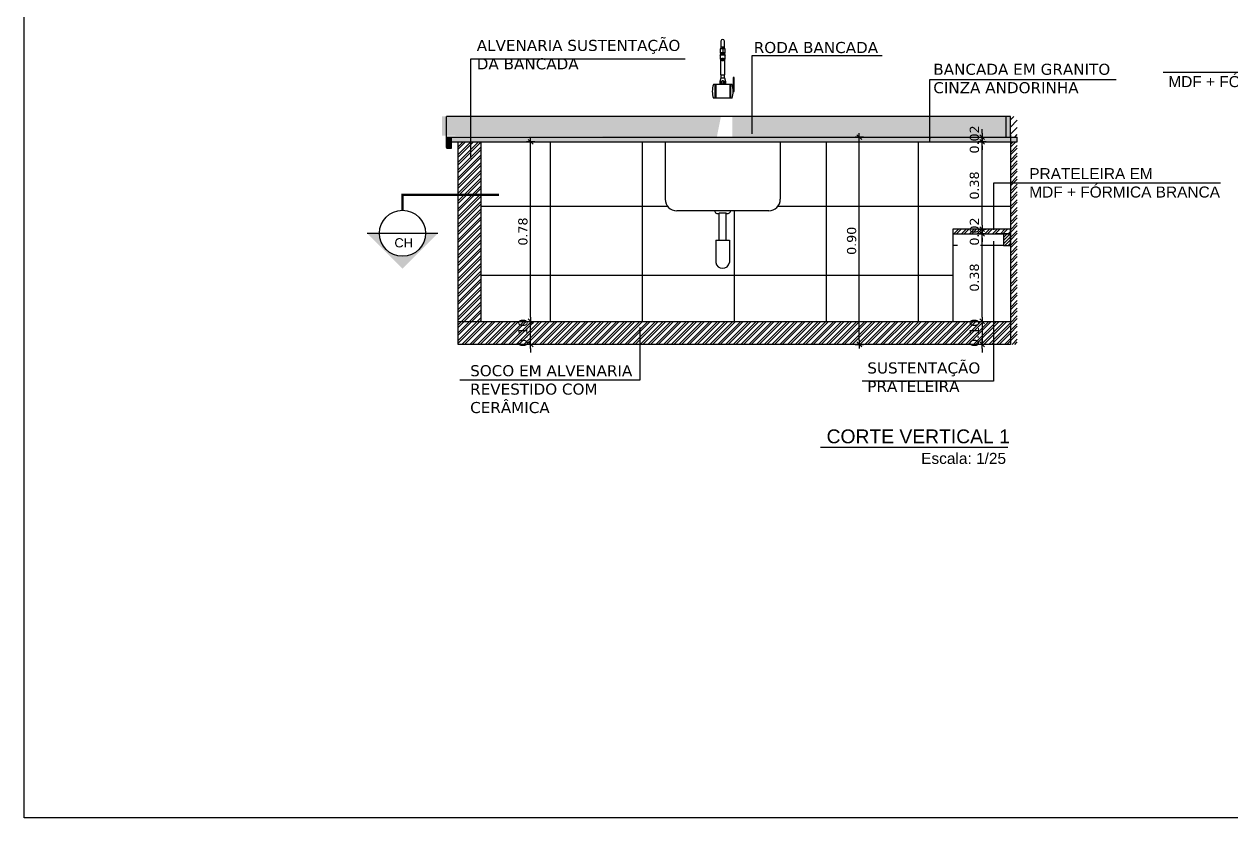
# Model space of a CAD drawing. Extents: x -36 to 357, y 137 to 237.
# Drawn here: x 5.25 to 10.5, y 143.8 to 147.25 of the extents above; entities that cross this region are included whole.
import ezdxf

# ---------------------------------------------------------------- set-up
doc = ezdxf.new("R2010")
doc.units = 0
doc.header["$LTSCALE"] = 0.01
doc.linetypes.add('DASHDOT', pattern=[25.4, 12.7, -6.35, 0, -6.35])
doc.linetypes.add('TRAÇO-2PTOS_P', pattern=[0.625, 0.25, -0.125, 0, -0.125, 0, -0.125])
doc.layers.get('0').update_dxf_attribs({"linetype": 'CONTINUOUS'})
doc.layers.get('DEFPOINTS').update_dxf_attribs({"linetype": 'CONTINUOUS'})
for name, color, linetype in [('01', 1, 'CONTINUOUS'), ('A-AREAS', 2, 'CONTINUOUS'), ('A-SOLEIRA', 1, 'CONTINUOUS'), ('ARQ-CTA-1_025', 1, 'CONTINUOUS'), ('ARQ-HTC', 9, 'CONTINUOUS'), ('ARQ-SMB-1_025', 1, 'CONTINUOUS'), ('ARQ-TXT-1_025', 2, 'CONTINUOUS'), ('ARQ_CORTE1', 3, 'CONTINUOUS')]:
    doc.layers.add(name, color=color, linetype=linetype)
doc.styles.add('ESC-50-A20', font='arial.ttf', dxfattribs={"height": 0.1})
doc.styles.add('FNDE Texto Cota 0025', font='verdana.ttf', dxfattribs={"height": 0.04})
doc.dimstyles.new('FNDE 1-0025', dxfattribs={"dimscale": 5, "dimtxt": 0.04, "dimasz": 0.0035, "dimexe": 0.15, "dimexo": 0.15, "dimgap": 0.0025, "dimtad": 1, "dimzin": 1, "dimdsep": 46, "dimtxsty": 'FNDE Texto Cota 0025', "dimblk": 'tic', "dimcen": 0.015, "dimdle": 0.15, "dimse1": 1, "dimse2": 1, "dimclrd": 251, "dimclre": 251, "dimclrt": 256, "dimaunit": 1, "dimadec": 3, "dimazin": 0, "dimtfac": 1, "dimtix": 1, "dimtmove": 2, "dimatfit": 3, "dimfxl": 0.15, "dimtvp": 1, "dimtolj": 1, "dimtzin": 0, "dimarcsym": 0})
pattern_1 = [(45, (13.391373, -22.821792), (-0.0168379802, 0.0168379802), []), (45, (13.402598, -22.821792), (-0.0168379802, 0.0168379802), [])]

# ---------------------------------------------------------------- blocks, each defined once
blk = doc.blocks.new('tic')
at = {"color": 251}
for p, q in [((-1, 0), (1, 0)), ((0, -1), (0, 1))]:
    blk.add_line(p, q, dxfattribs=at)
blk.add_line((-0.6, -0.6), (0.6, 0.6))
blk = doc.blocks.new('*D21')
at = {"layer": 'ARQ-CTA-1_025', "color": 251, "lineweight": -2}
blk.add_line((9.4156, 145.9723), (9.4156, 146.3175), dxfattribs=at)
at = {"layer": 'DEFPOINTS', "color": 0}
for p in [(9.4156, 146.335), (9.5383, 146.335), (9.5383, 145.9548)]:
    blk.add_point(p, dxfattribs=at)
at = {"layer": 'ARQ-CTA-1_025', "color": 251, "lineweight": -2, "xscale": 0.0175, "yscale": 0.0175, "zscale": 0.0175}
for p, rotation in [((9.4156, 146.335), 90), ((9.4156, 145.9548), 270)]:
    blk.add_blockref('tic', p, dxfattribs=dict(at, rotation=rotation))
at = {"layer": 'ARQ-CTA-1_025', "insert": (9.3821, 146.1449), "char_height": 0.04, "attachment_point": 5, "rotation": 90, "style": 'FNDE Texto Cota 0025'}
blk.add_mtext('\\A1;0.38', dxfattribs=at)
blk = doc.blocks.new('*D22')
at = {"layer": 'ARQ-CTA-1_025', "color": 251, "lineweight": -2}
for p, q in [((9.4156, 146.3725), (9.4156, 146.39)), ((9.4156, 146.335), (9.4156, 146.355)), ((9.4156, 146.3175), (9.4156, 146.3))]:
    blk.add_line(p, q, dxfattribs=at)
at = {"layer": 'DEFPOINTS', "color": 0}
for p in [(9.4156, 146.355), (9.5383, 146.355), (9.5383, 146.335)]:
    blk.add_point(p, dxfattribs=at)
at = {"layer": 'ARQ-CTA-1_025', "color": 251, "lineweight": -2, "xscale": 0.0175, "yscale": 0.0175, "zscale": 0.0175}
for p, rotation in [((9.4156, 146.355), 270), ((9.4156, 146.335), 90)]:
    blk.add_blockref('tic', p, dxfattribs=dict(at, rotation=rotation))
at = {"layer": 'ARQ-CTA-1_025', "insert": (9.3822, 146.345), "char_height": 0.04, "attachment_point": 5, "rotation": 90, "style": 'FNDE Texto Cota 0025'}
blk.add_mtext('\\A1;0.02', dxfattribs=at)
blk = doc.blocks.new('*D23')
at = {"layer": 'ARQ-CTA-1_025', "color": 251, "lineweight": -2}
blk.add_line((9.4156, 146.3725), (9.4156, 146.7177), dxfattribs=at)
at = {"layer": 'DEFPOINTS', "color": 0}
for p in [(9.4156, 146.7352), (9.5383, 146.7352), (9.5383, 146.355)]:
    blk.add_point(p, dxfattribs=at)
at = {"layer": 'ARQ-CTA-1_025', "color": 251, "lineweight": -2, "xscale": 0.0175, "yscale": 0.0175, "zscale": 0.0175}
for p, rotation in [((9.4156, 146.7352), 90), ((9.4156, 146.355), 270)]:
    blk.add_blockref('tic', p, dxfattribs=dict(at, rotation=rotation))
at = {"layer": 'ARQ-CTA-1_025', "insert": (9.3821, 146.5451), "char_height": 0.04, "attachment_point": 5, "rotation": 90, "style": 'FNDE Texto Cota 0025'}
blk.add_mtext('\\A1;0.38', dxfattribs=at)
blk = doc.blocks.new('*D24')
at = {"layer": 'ARQ-CTA-1_025', "color": 251, "lineweight": -2}
for p, q in [((9.4156, 145.9723), (9.4156, 145.9898)), ((9.4156, 145.9548), (9.4156, 145.8548)), ((9.4156, 145.8373), (9.4156, 145.8198))]:
    blk.add_line(p, q, dxfattribs=at)
at = {"layer": 'DEFPOINTS', "color": 0}
for p in [(9.5383, 145.9548), (9.4156, 145.8548), (9.5383, 145.8548)]:
    blk.add_point(p, dxfattribs=at)
at = {"layer": 'ARQ-CTA-1_025', "color": 251, "lineweight": -2, "xscale": 0.0175, "yscale": 0.0175, "zscale": 0.0175}
for p, rotation in [((9.4156, 145.9548), 270), ((9.4156, 145.8548), 90)]:
    blk.add_blockref('tic', p, dxfattribs=dict(at, rotation=rotation))
at = {"layer": 'ARQ-CTA-1_025', "insert": (9.3822, 145.9048), "char_height": 0.04, "attachment_point": 5, "rotation": 90, "style": 'FNDE Texto Cota 0025'}
blk.add_mtext('\\A1;0.10', dxfattribs=at)
blk = doc.blocks.new('*D25')
at = {"layer": 'ARQ-CTA-1_025', "color": 251, "lineweight": -2}
blk.add_line((8.8818, 145.8723), (8.8818, 146.7373), dxfattribs=at)
at = {"layer": 'DEFPOINTS', "color": 0}
for p in [(8.8818, 146.7548), (9.0049, 146.7548), (9.0046, 145.8548)]:
    blk.add_point(p, dxfattribs=at)
at = {"layer": 'ARQ-CTA-1_025', "color": 251, "lineweight": -2, "xscale": 0.0175, "yscale": 0.0175, "zscale": 0.0175}
for p, rotation in [((8.8818, 146.7548), 90), ((8.8818, 145.8548), 270)]:
    blk.add_blockref('tic', p, dxfattribs=dict(at, rotation=rotation))
at = {"layer": 'ARQ-CTA-1_025', "insert": (8.8485, 146.3048), "char_height": 0.04, "attachment_point": 5, "rotation": 90, "style": 'FNDE Texto Cota 0025'}
blk.add_mtext('\\A1;0.90', dxfattribs=at)
blk = doc.blocks.new('*D26')
at = {"layer": 'ARQ-CTA-1_025', "color": 251, "lineweight": -2}
for p, q in [((9.4156, 146.7727), (9.4156, 146.7902)), ((9.4156, 146.7352), (9.4156, 146.7552)), ((9.4156, 146.7177), (9.4156, 146.7002))]:
    blk.add_line(p, q, dxfattribs=at)
at = {"layer": 'DEFPOINTS', "color": 0}
for p in [(9.4156, 146.7552), (9.5183, 146.7552), (9.5185, 146.7352)]:
    blk.add_point(p, dxfattribs=at)
at = {"layer": 'ARQ-CTA-1_025', "color": 251, "lineweight": -2, "xscale": 0.0175, "yscale": 0.0175, "zscale": 0.0175}
for p, rotation in [((9.4156, 146.7552), 270), ((9.4156, 146.7352), 90)]:
    blk.add_blockref('tic', p, dxfattribs=dict(at, rotation=rotation))
at = {"layer": 'ARQ-CTA-1_025', "insert": (9.3822, 146.7452), "char_height": 0.04, "attachment_point": 5, "rotation": 90, "style": 'FNDE Texto Cota 0025'}
blk.add_mtext('\\A1;0.02', dxfattribs=at)
blk = doc.blocks.new('FNDE-Ind Corte-1_025')
blk.add_hatch(color=251).paths.add_polyline_path([(242.4601, -6.2526), (242.5139, -6.2526, -1), (242.7139, -6.2526), (242.7678, -6.2526), (242.6139, -6.0987)])
at = {"color": 251, "linetype": 'Continuous'}
blk.add_line((242.7678, -6.2526), (242.4601, -6.2526), dxfattribs=at)
blk.add_circle((242.6139, -6.2526), 0.1, dxfattribs=at)
blk = doc.blocks.new('*D130')
at = {"layer": 'ARQ-CTA-1_025', "color": 251, "lineweight": -2}
for p, q in [((7.4535, 145.9723), (7.4535, 145.9898)), ((7.4535, 145.8548), (7.4535, 145.9548)), ((7.4535, 145.8373), (7.4535, 145.8198))]:
    blk.add_line(p, q, dxfattribs=at)
at = {"layer": 'DEFPOINTS', "color": 0}
for p in [(7.3747, 145.9548), (7.4535, 145.9548), (7.3747, 145.8548)]:
    blk.add_point(p, dxfattribs=at)
at = {"layer": 'ARQ-CTA-1_025', "color": 251, "lineweight": -2, "xscale": 0.0175, "yscale": 0.0175, "zscale": 0.0175}
for p, rotation in [((7.4535, 145.9548), 270), ((7.4535, 145.8548), 90)]:
    blk.add_blockref('tic', p, dxfattribs=dict(at, rotation=rotation))
at = {"layer": 'ARQ-CTA-1_025', "insert": (7.4202, 145.9048), "char_height": 0.04, "attachment_point": 5, "rotation": 90, "style": 'FNDE Texto Cota 0025'}
blk.add_mtext('\\A1;0.10', dxfattribs=at)
blk = doc.blocks.new('*D131')
at = {"layer": 'ARQ-CTA-1_025', "color": 251, "lineweight": -2}
blk.add_line((7.4535, 145.9723), (7.4535, 146.7177), dxfattribs=at)
at = {"layer": 'DEFPOINTS', "color": 0}
for p in [(7.4535, 146.7352), (7.4535, 146.7352), (7.3747, 145.9548)]:
    blk.add_point(p, dxfattribs=at)
at = {"layer": 'ARQ-CTA-1_025', "color": 251, "lineweight": -2, "xscale": 0.0175, "yscale": 0.0175, "zscale": 0.0175}
for p, rotation in [((7.4535, 146.7352), 90), ((7.4535, 145.9548), 270)]:
    blk.add_blockref('tic', p, dxfattribs=dict(at, rotation=rotation))
at = {"layer": 'ARQ-CTA-1_025', "insert": (7.4201, 146.345), "char_height": 0.04, "attachment_point": 5, "rotation": 90, "style": 'FNDE Texto Cota 0025'}
blk.add_mtext('\\A1;0.78', dxfattribs=at)

msp = doc.modelspace()

# ---------------------------------------------------------------- hatches: boundary and pattern name
at = {"ltscale": 10}
h = msp.add_hatch(dxfattribs=at)
h.set_pattern_fill('AR-SAND', color=252, scale=0.025, style=0)
h.set_pattern_definition([(37.5, (-4527.09201, 180.486577), (-0.00157483395, 0.04817059423), [0, -0.038, 0, -0.0425, 0, -0.040625]), (7.5, (-4527.09201, 180.48658), (0.0442444176, 0.0705536516), [0, -0.0205, 0, -0.03425, 0, -0.013125]), (327.5, (-4527.12276, 180.486577), (0.07785354654, 0.00014147634), [0, -0.0125, 0, -0.045, 0, -0.05875]), (317.5, (-4527.12276, 180.48658), (0.0751531651, 0.0219418891), [0, -0.00625, 0, -0.0295, 0, -0.03375])])
h.paths.add_polyline_path([(8.9585, 146.7552), (9.5183, 146.7552), (9.5183, 146.7452), (8.9585, 146.7452)])
at = {"layer": '01'}
h = msp.add_hatch(dxfattribs=at)
h.set_pattern_fill('ANSI31', color=253, scale=0.007)
h.set_pattern_definition([(45, (13.391373, -23.820698), (-0.0157154482, 0.0157154482), [])])
h.paths.add_polyline_path([(9.5683, 146.8452), (9.5383, 146.8452), (9.5383, 146.7552), (9.5683, 146.7552)])
h = msp.add_hatch(dxfattribs=at)
h.set_pattern_fill('ANSI32', color=251, scale=0.0025)
h.set_pattern_definition(pattern_1)
h.paths.add_polyline_path([(9.5383, 145.9548), (7.1383, 145.9548), (7.1383, 145.8548), (9.5383, 145.8548)])
h.paths.add_polyline_path([(7.2383, 146.7352), (7.1383, 146.7352), (7.1383, 145.9548), (7.2383, 145.9548)])
h = msp.add_hatch(dxfattribs=at)
h.set_pattern_fill('ANSI32', color=251, scale=0.0025)
h.set_pattern_definition(pattern_1)
h.paths.add_polyline_path([(9.5683, 146.7352), (9.5383, 146.7352), (9.5383, 145.8548), (9.5683, 145.8548)])
h = msp.add_hatch(dxfattribs=at)
h.set_pattern_fill('ANSI32', color=251, scale=0.0025)
h.set_pattern_definition([(45, (16.91783, -29.675057), (-0.0168379802, 0.0168379802), []), (45, (16.929056, -29.675057), (-0.0168379802, 0.0168379802), [])])
h.paths.add_polyline_path([(9.5383, 146.355), (9.2883, 146.355), (9.2883, 146.335), (9.5383, 146.335)])
h.paths.add_polyline_path([(9.4242, 146.3172), (9.4242, 146.3721), (9.3373, 146.3721), (9.3373, 146.3172)], flags=9)
h = msp.add_hatch(dxfattribs=at)
h.set_pattern_fill('ANSI31', color=251, scale=0.003)
h.set_pattern_definition([(45, (38.836498, 1.353803), (-0.0067351921, 0.0067351921), [])])
h.paths.add_polyline_path([(9.5083, 146.335), (9.5383, 146.335), (9.5383, 146.285), (9.5083, 146.285)])
at = {"layer": 'A-AREAS'}
h = msp.add_hatch(dxfattribs=at)
h.set_pattern_fill('AR-SAND', color=252, scale=0.001)
h.set_pattern_definition([(37.5, (13.391373, -23.156794), (-0.001600031, 0.048941324), [0, -0.038608, 0, -0.04318, 0, -0.041275]), (7.5, (13.39137, -23.156794), (0.044952328, 0.07168251), [0, -0.020828, 0, -0.034798, 0, -0.013335]), (327.5, (13.36013, -23.156794), (0.079099237, 0.000143718), [0, -0.0127, 0, -0.04572, 0, -0.05969]), (317.5, (13.36013, -23.156794), (0.076355645, 0.022292932), [0, -0.00635, 0, -0.029972, 0, -0.03429])])
h.paths.add_polyline_path([(9.5183, 146.8452), (8.3298, 146.8452), (8.3298, 146.7552), (9.5183, 146.7552)])
h.paths.add_polyline_path([(8.2805, 146.8452), (7.0683, 146.8452), (7.0683, 146.7612), (8.2628, 146.7558)])
at = {"layer": 'ARQ-HTC'}
for points in [[(9.5183, 146.8402, -0.414214), (9.5233, 146.8452), (9.5383, 146.8452), (9.5383, 146.7552), (9.5183, 146.7552)], [(7.0883, 146.7502, -0.414214), (7.0933, 146.7552), (7.1033, 146.7552), (7.1083, 146.7552), (7.1083, 146.7052), (7.0933, 146.7052, -0.414214), (7.0883, 146.7102)]]:
    msp.add_hatch(color=256, dxfattribs=at).paths.add_polyline_path(points)
h = msp.add_hatch(color=256, dxfattribs=at)
h.paths.add_polyline_path([(9.5383, 146.7552), (7.0883, 146.7552), (7.0883, 146.7352), (9.5383, 146.7352)])
h.paths.add_polyline_path([(9.5683, 146.7552), (9.5383, 146.7552), (9.5383, 146.7352), (9.5683, 146.7352)])

# ---------------------------------------------------------------- linework, layer by layer
at = {"color": 1}
for p, q in [((8.3287, 146.9842), (8.248, 146.9842)), ((8.254, 146.9842), (8.2541, 146.9242)), ((8.258, 146.9842), (8.2581, 146.9242)), ((8.3187, 146.9842), (8.3186, 146.9242)), ((8.3227, 146.9842), (8.3226, 146.9242)), ((8.3286, 146.9242), (8.2481, 146.9242)), ((8.0383, 146.7356), (8.0383, 146.4852)), ((8.5383, 146.7356), (8.5383, 146.4852)), ((8.4883, 146.4352), (8.0883, 146.4352)), ((8.2526, 146.4352), (8.2526, 146.4352)), ((8.2726, 146.3069), (8.2726, 146.4252)), ((8.3026, 146.4252), (8.2726, 146.4252)), ((8.3026, 146.3069), (8.3026, 146.4252)), ((9.2883, 146.335), (9.2883, 145.9548)), ((8.2576, 146.3069), (8.2576, 146.2102)), ((8.2576, 146.3069), (8.3176, 146.3069)), ((8.3176, 146.3069), (8.3176, 146.2102))]:
    msp.add_line(p, q, dxfattribs=at)
msp.add_lwpolyline([(5.2524, 153.781), (13.6504, 153.781), (13.6504, 143.7971), (5.2524, 143.7971)], close=True)
msp.add_lwpolyline([(8.3336, 146.9543), (8.3386, 146.9543), (8.3386, 147.0143), (8.3336, 147.0143)], close=True, dxfattribs=at)
for centre, radius, start, end in [((8.3355, 146.9543), 0.0925, 161.144, 198.9933), ((8.2411, 146.9543), 0.0925, 341.0067, 18.856), ((8.0883, 146.4852), 0.05, 180, 270), ((8.4883, 146.4852), 0.05, 270, 0), ((8.2661, 146.4371), 0.0136, 188.131, 298.7389), ((8.3092, 146.4371), 0.0136, 241.2611, 351.869), ((8.2876, 146.2157), 0.0305, 190.3889, 349.6111)]:
    msp.add_arc(centre, radius, start, end, dxfattribs=at)
at = {"layer": '01', "ltscale": 10}
for p, q in [((8.2803, 147.1722), (8.2803, 147.1475)), ((8.296, 147.1475), (8.296, 147.1722)), ((8.2776, 147.1387), (8.2776, 147.1215)), ((8.2776, 147.1122), (8.2776, 147.0954)), ((8.2789, 147.1133), (8.2782, 147.1126)), ((8.2782, 147.1126), (8.2782, 147.1124)), ((8.284, 147.1174), (8.2789, 147.1136)), ((8.2789, 147.1135), (8.2789, 147.1133)), ((8.2803, 147.1475), (8.2803, 147.1405)), ((8.2803, 147.1201), (8.2803, 147.1146)), ((8.284, 147.1187), (8.284, 147.1174)), ((8.2881, 147.1396), (8.2881, 147.1224)), ((8.2881, 147.1214), (8.2881, 147.1224)), ((8.2881, 147.119), (8.2881, 147.1211)), ((8.2881, 147.1143), (8.2881, 147.1178)), ((8.2881, 147.1143), (8.2881, 147.114)), ((8.2881, 147.1134), (8.2881, 147.114)), ((8.2881, 147.1134), (8.2881, 147.1131)), ((8.2973, 147.1136), (8.2922, 147.1174)), ((8.2923, 147.1174), (8.2923, 147.1187)), ((8.296, 147.1405), (8.296, 147.1475)), ((8.296, 147.1146), (8.296, 147.1201)), ((8.2974, 147.1133), (8.2974, 147.1135)), ((8.298, 147.1126), (8.2974, 147.1133)), ((8.2981, 147.1124), (8.2981, 147.1126)), ((8.2986, 147.1215), (8.2986, 147.1387)), ((8.2986, 147.0954), (8.2986, 147.1122)), ((8.2803, 147.0941), (8.2803, 147.094)), ((8.2803, 147.0259), (8.2803, 147.094)), ((8.2881, 147.0954), (8.2881, 147.0963)), ((8.296, 147.094), (8.296, 147.0941)), ((8.296, 147.094), (8.296, 147.0259)), ((8.2796, 147.012), (8.2753, 146.9972)), ((8.2753, 146.9972), (8.2753, 146.9855)), ((8.2761, 146.9987), (8.2761, 146.9855)), ((8.2967, 147.012), (8.2796, 147.012)), ((8.2799, 146.9986), (8.2799, 146.9855)), ((8.2803, 147.0259), (8.296, 147.0259)), ((8.2803, 147.0259), (8.2803, 147.012)), ((8.2846, 146.9984), (8.2846, 146.9855)), ((8.2921, 146.9981), (8.2921, 146.9855)), ((8.296, 147.012), (8.296, 147.0259)), ((8.3012, 146.9963), (8.2967, 147.012)), ((8.2968, 146.998), (8.2968, 146.9855)), ((8.3005, 146.9855), (8.3005, 146.9978)), ((8.3012, 146.9963), (8.3012, 146.9963)), ((8.3012, 146.9855), (8.3012, 146.9963)), ((8.2761, 146.9855), (8.2753, 146.9855)), ((8.2799, 146.9855), (8.2761, 146.9855)), ((8.2772, 146.9855), (8.2772, 146.9846)), ((8.2993, 146.9846), (8.2772, 146.9846)), ((8.2779, 146.9846), (8.278, 146.9842)), ((8.2987, 146.9842), (8.278, 146.9842)), ((8.2846, 146.9855), (8.2799, 146.9855)), ((8.2921, 146.9855), (8.2846, 146.9855)), ((8.2968, 146.9855), (8.2921, 146.9855)), ((8.3005, 146.9855), (8.2968, 146.9855)), ((8.2987, 146.9842), (8.2986, 146.9846)), ((8.2993, 146.9846), (8.2993, 146.9855)), ((8.3012, 146.9855), (8.3005, 146.9855)), ((7.0883, 146.7102), (7.0883, 146.8452)), ((9.5233, 146.8452), (7.0883, 146.8452))]:
    msp.add_line(p, q, dxfattribs=at)
at = {"layer": '01', "color": 253}
for p, q in [((7.5383, 146.7352), (7.5383, 145.9548)), ((7.9383, 146.7352), (7.9383, 145.9548)), ((8.7383, 146.7352), (8.7383, 145.9548)), ((9.1383, 146.7352), (9.1383, 145.9548)), ((7.2383, 146.4548), (8.0486, 146.4548)), ((8.3383, 146.4352), (8.3383, 145.9548)), ((8.5281, 146.4548), (9.5383, 146.4548)), ((7.2383, 146.1548), (9.2883, 146.1548))]:
    msp.add_line(p, q, dxfattribs=at)
at = {"layer": '01', "linetype": 'TRAÇO-2PTOS_P', "ltscale": 10}
for p in [(9.2883, 146.335), (9.5083, 146.285)]:
    msp.add_line(p, (9.2883, 146.285), dxfattribs=at)
at = {"layer": '01', "ltscale": 10}
for points in [[(8.2881, 147.1396, 0), (8.2863, 147.1396, 0), (8.2845, 147.1396, 0), (8.2829, 147.1395, 0), (8.2814, 147.1394, 0), (8.2801, 147.1393, 0), (8.279, 147.1392, 0), (8.2783, 147.139, 0), (8.2778, 147.1389, 0), (8.2776, 147.1387, 0)], [(8.2776, 147.1215, 0), (8.2777, 147.1215, 0), (8.2778, 147.1216, 0), (8.278, 147.1217, 0), (8.2782, 147.1218, 0), (8.2785, 147.1218, 0), (8.2789, 147.1219, 0), (8.2793, 147.1219, 0), (8.2797, 147.122, 0), (8.2802, 147.1221, 0), (8.2807, 147.1221, 0), (8.2813, 147.1221, 0), (8.2818, 147.1222, 0), (8.2824, 147.1222, 0), (8.283, 147.1222, 0), (8.2835, 147.1223, 0), (8.2841, 147.1223, 0), (8.2846, 147.1223, 0), (8.2852, 147.1223, 0), (8.2858, 147.1223, 0), (8.2864, 147.1224, 0), (8.287, 147.1224, 0), (8.2876, 147.1224, 0), (8.2881, 147.1224, 0)], [(8.2776, 147.1215, 0), (8.2776, 147.1213, 0), (8.2777, 147.1212, 0), (8.2777, 147.1211, 0), (8.2778, 147.121, 0), (8.2778, 147.1209, 0), (8.2779, 147.1208, 0), (8.2781, 147.1206, 0), (8.2783, 147.1205, 0), (8.2784, 147.1204, 0), (8.2786, 147.1204, 0), (8.2788, 147.1203, 0), (8.2791, 147.1203, 0), (8.2794, 147.1202, 0), (8.2799, 147.1201, 0), (8.2803, 147.1201, 0), (8.2808, 147.12, 0), (8.2813, 147.12, 0), (8.2813, 147.12, 0)], [(8.2776, 147.1122, 0), (8.2778, 147.1123, 0), (8.2783, 147.1125, 0), (8.279, 147.1126, 0), (8.2801, 147.1127, 0), (8.2814, 147.1128, 0), (8.2829, 147.1129, 0), (8.2845, 147.113, 0), (8.2863, 147.113, 0), (8.2881, 147.1131, 0)], [(8.2881, 147.1134, 0), (8.2864, 147.1134, 0), (8.2847, 147.1134, 0), (8.2832, 147.1133, 0), (8.2817, 147.1132, 0), (8.2805, 147.1131, 0), (8.2795, 147.113, 0), (8.2788, 147.1129, 0), (8.2783, 147.1127, 0), (8.2782, 147.1126, 0)], [(8.2782, 147.1126, 0), (8.2782, 147.1126, 0)], [(8.2881, 147.1214, 0), (8.2876, 147.1214, 0), (8.2871, 147.1214, 0), (8.2866, 147.1214, 0), (8.286, 147.1214, 0), (8.2854, 147.1214, 0), (8.2849, 147.1213, 0), (8.2844, 147.1213, 0), (8.2839, 147.1213, 0), (8.2834, 147.1213, 0), (8.2829, 147.1212, 0), (8.2824, 147.1212, 0), (8.2819, 147.1212, 0), (8.2814, 147.1211, 0), (8.2809, 147.1211, 0), (8.2805, 147.1211, 0), (8.28, 147.121, 0), (8.2797, 147.1209, 0), (8.2793, 147.1209, 0), (8.2791, 147.1208, 0), (8.2788, 147.1208, 0), (8.2787, 147.1207, 0), (8.2786, 147.1206, 0), (8.2785, 147.1206, 0), (8.2786, 147.1205, 0), (8.2787, 147.1204, 0), (8.2788, 147.1204, 0), (8.2791, 147.1203, 0), (8.2793, 147.1202, 0), (8.2797, 147.1202, 0), (8.28, 147.1201, 0), (8.2805, 147.1201, 0), (8.2809, 147.12, 0), (8.2814, 147.12, 0), (8.2819, 147.1199, 0), (8.2824, 147.1199, 0), (8.2826, 147.1199, 0)], [(8.2881, 147.1143, 0), (8.2865, 147.1143, 0), (8.285, 147.1143, 0), (8.2835, 147.1142, 0), (8.2822, 147.1141, 0), (8.281, 147.114, 0), (8.2801, 147.1139, 0), (8.2794, 147.1138, 0), (8.279, 147.1137, 0), (8.2789, 147.1136, 0)], [(8.2789, 147.1133, 0), (8.2792, 147.1134, 0), (8.2797, 147.1136, 0), (8.2805, 147.1137, 0), (8.2816, 147.1138, 0), (8.2828, 147.1139, 0), (8.2842, 147.114, 0), (8.2857, 147.114, 0), (8.2873, 147.114, 0), (8.2881, 147.114, 0)], [(8.2789, 147.1136, 0), (8.2789, 147.1135, 0)], [(8.2803, 147.1405, 0), (8.2803, 147.1405, 0), (8.2803, 147.1403, 0), (8.2802, 147.1402, 0), (8.2802, 147.14, 0), (8.2801, 147.1399, 0), (8.2801, 147.1397, 0), (8.28, 147.1396, 0), (8.28, 147.1395, 0), (8.2799, 147.1394, 0), (8.2798, 147.1393, 0), (8.2797, 147.1393, 0), (8.2797, 147.1393, 0)], [(8.2803, 147.1475, 0), (8.2804, 147.1476, 0), (8.2807, 147.1478, 0), (8.2813, 147.1479, 0), (8.2821, 147.148, 0), (8.2831, 147.148, 0), (8.2842, 147.1481, 0), (8.2854, 147.1482, 0), (8.2868, 147.1482, 0), (8.2881, 147.1482, 0), (8.2895, 147.1482, 0), (8.2908, 147.1482, 0), (8.2921, 147.1481, 0), (8.2932, 147.148, 0), (8.2942, 147.148, 0), (8.2949, 147.1479, 0), (8.2955, 147.1478, 0), (8.2959, 147.1476, 0), (8.296, 147.1475, 0)], [(8.2803, 147.1405, 0), (8.2803, 147.1405, 0), (8.2803, 147.1406, 0), (8.2804, 147.1406, 0), (8.2806, 147.1407, 0), (8.2808, 147.1408, 0), (8.2811, 147.1408, 0), (8.2814, 147.1409, 0), (8.2817, 147.1409, 0), (8.2821, 147.1409, 0), (8.2826, 147.141, 0), (8.2831, 147.141, 0), (8.2836, 147.1411, 0), (8.2842, 147.1411, 0), (8.2848, 147.1411, 0), (8.2854, 147.1411, 0), (8.286, 147.1412, 0), (8.2866, 147.1412, 0), (8.2873, 147.1412, 0), (8.288, 147.1412, 0), (8.2886, 147.1412, 0), (8.2893, 147.1412, 0), (8.2899, 147.1412, 0), (8.2906, 147.1412, 0), (8.2912, 147.1411, 0), (8.2918, 147.1411, 0), (8.2924, 147.1411, 0), (8.2929, 147.141, 0), (8.2934, 147.141, 0), (8.2939, 147.141, 0), (8.2943, 147.1409, 0), (8.2947, 147.1409, 0), (8.295, 147.1408, 0), (8.2953, 147.1408, 0), (8.2956, 147.1407, 0), (8.2958, 147.1407, 0), (8.2959, 147.1406, 0), (8.296, 147.1406, 0), (8.296, 147.1405, 0)], [(8.2821, 147.1205, 0), (8.2822, 147.1206, 0), (8.2824, 147.1207, 0), (8.2828, 147.1208, 0), (8.2833, 147.1209, 0), (8.284, 147.1209, 0), (8.2848, 147.121, 0), (8.2858, 147.121, 0), (8.2867, 147.1211, 0), (8.2878, 147.1211, 0), (8.2881, 147.1211, 0)], [(8.2881, 147.119, 0), (8.2874, 147.119, 0), (8.2867, 147.119, 0), (8.2861, 147.119, 0), (8.2855, 147.1189, 0), (8.285, 147.1189, 0), (8.2845, 147.1188, 0), (8.2842, 147.1188, 0), (8.2841, 147.1187, 0), (8.284, 147.1187, 0)], [(8.284, 147.1174, 0), (8.2842, 147.1175, 0), (8.2844, 147.1176, 0), (8.2848, 147.1176, 0), (8.2853, 147.1177, 0), (8.2858, 147.1177, 0), (8.2865, 147.1177, 0), (8.2872, 147.1177, 0), (8.2879, 147.1178, 0), (8.2881, 147.1178, 0)], [(8.2986, 147.1387, 0), (8.2985, 147.1389, 0), (8.298, 147.139, 0), (8.2972, 147.1392, 0), (8.2962, 147.1393, 0), (8.2949, 147.1394, 0), (8.2934, 147.1395, 0), (8.2917, 147.1396, 0), (8.2899, 147.1396, 0), (8.2881, 147.1396, 0)], [(8.2881, 147.1224, 0), (8.2887, 147.1224, 0), (8.2892, 147.1224, 0), (8.2898, 147.1224, 0), (8.2904, 147.1223, 0), (8.2911, 147.1223, 0), (8.2916, 147.1223, 0), (8.2922, 147.1223, 0), (8.2927, 147.1223, 0), (8.2933, 147.1222, 0), (8.2939, 147.1222, 0), (8.2944, 147.1222, 0), (8.295, 147.1221, 0), (8.2955, 147.1221, 0), (8.296, 147.1221, 0), (8.2965, 147.122, 0), (8.297, 147.1219, 0), (8.2974, 147.1219, 0), (8.2977, 147.1218, 0), (8.2981, 147.1218, 0), (8.2983, 147.1217, 0), (8.2985, 147.1216, 0), (8.2986, 147.1215, 0), (8.2986, 147.1215, 0)], [(8.2936, 147.1199, 0), (8.2939, 147.1199, 0), (8.2944, 147.1199, 0), (8.2949, 147.12, 0), (8.2953, 147.12, 0), (8.2958, 147.1201, 0), (8.2962, 147.1201, 0), (8.2966, 147.1202, 0), (8.2969, 147.1202, 0), (8.2972, 147.1203, 0), (8.2974, 147.1204, 0), (8.2976, 147.1204, 0), (8.2977, 147.1205, 0), (8.2977, 147.1206, 0), (8.2977, 147.1206, 0), (8.2976, 147.1207, 0), (8.2974, 147.1208, 0), (8.2972, 147.1208, 0), (8.2969, 147.1209, 0), (8.2966, 147.1209, 0), (8.2962, 147.121, 0), (8.2958, 147.1211, 0), (8.2953, 147.1211, 0), (8.2949, 147.1211, 0), (8.2944, 147.1212, 0), (8.2939, 147.1212, 0), (8.2934, 147.1212, 0), (8.2929, 147.1213, 0), (8.2923, 147.1213, 0), (8.2918, 147.1213, 0), (8.2913, 147.1213, 0), (8.2908, 147.1214, 0), (8.2901, 147.1214, 0), (8.2894, 147.1214, 0), (8.2888, 147.1214, 0), (8.2881, 147.1214, 0)], [(8.2881, 147.1211, 0), (8.2892, 147.1211, 0), (8.2902, 147.121, 0), (8.2911, 147.121, 0), (8.292, 147.121, 0), (8.2927, 147.1209, 0), (8.2933, 147.1208, 0), (8.2938, 147.1207, 0), (8.294, 147.1206, 0), (8.2941, 147.1206, 0), (8.2941, 147.1205, 0)], [(8.2923, 147.1187, 0), (8.2922, 147.1187, 0), (8.292, 147.1188, 0), (8.2917, 147.1188, 0), (8.2913, 147.1189, 0), (8.2908, 147.1189, 0), (8.2902, 147.119, 0), (8.2895, 147.119, 0), (8.2888, 147.119, 0), (8.2881, 147.119, 0)], [(8.2881, 147.1178, 0), (8.2888, 147.1177, 0), (8.2895, 147.1177, 0), (8.2902, 147.1177, 0), (8.2908, 147.1177, 0), (8.2913, 147.1176, 0), (8.2917, 147.1176, 0), (8.292, 147.1175, 0), (8.2922, 147.1175, 0), (8.2922, 147.1174, 0)], [(8.2973, 147.1136, 0), (8.297, 147.1137, 0), (8.2964, 147.1139, 0), (8.2956, 147.114, 0), (8.2945, 147.1141, 0), (8.2932, 147.1142, 0), (8.2918, 147.1142, 0), (8.2903, 147.1143, 0), (8.2887, 147.1143, 0), (8.2881, 147.1143, 0)], [(8.2881, 147.114, 0), (8.2897, 147.114, 0), (8.2913, 147.114, 0), (8.2928, 147.1139, 0), (8.2941, 147.1139, 0), (8.2952, 147.1138, 0), (8.2962, 147.1136, 0), (8.2968, 147.1135, 0), (8.2973, 147.1134, 0), (8.2974, 147.1133, 0)], [(8.298, 147.1126, 0), (8.2977, 147.1128, 0), (8.2971, 147.1129, 0), (8.2963, 147.1131, 0), (8.2952, 147.1132, 0), (8.2938, 147.1133, 0), (8.2923, 147.1133, 0), (8.2907, 147.1134, 0), (8.289, 147.1134, 0), (8.2881, 147.1134, 0)], [(8.2881, 147.1131, 0), (8.2899, 147.113, 0), (8.2917, 147.113, 0), (8.2934, 147.1129, 0), (8.2949, 147.1128, 0), (8.2962, 147.1127, 0), (8.2972, 147.1126, 0), (8.298, 147.1125, 0), (8.2985, 147.1123, 0), (8.2986, 147.1122, 0)], [(8.2949, 147.12, 0), (8.295, 147.12, 0), (8.2955, 147.12, 0), (8.296, 147.1201, 0), (8.2964, 147.1201, 0), (8.2968, 147.1202, 0), (8.2972, 147.1203, 0), (8.2974, 147.1203, 0), (8.2977, 147.1204, 0), (8.2978, 147.1205, 0), (8.298, 147.1205, 0), (8.2981, 147.1206, 0), (8.2982, 147.1206, 0), (8.2983, 147.1207, 0), (8.2984, 147.1208, 0), (8.2984, 147.1209, 0), (8.2985, 147.121, 0), (8.2986, 147.1211, 0), (8.2986, 147.1212, 0), (8.2986, 147.1213, 0), (8.2986, 147.1215, 0)], [(8.2965, 147.1393, 0), (8.2965, 147.1393, 0), (8.2964, 147.1394, 0), (8.2963, 147.1395, 0), (8.2963, 147.1396, 0), (8.2962, 147.1397, 0), (8.2961, 147.1398, 0), (8.2961, 147.14, 0), (8.296, 147.1401, 0), (8.296, 147.1403, 0), (8.296, 147.1405, 0), (8.296, 147.1405, 0)], [(8.2973, 147.1136, 0), (8.2974, 147.1135, 0)], [(8.298, 147.1126, 0), (8.2981, 147.1126, 0)], [(8.2881, 147.0963, 0), (8.2873, 147.0963, 0), (8.2865, 147.0963, 0), (8.2857, 147.0963, 0), (8.2849, 147.0963, 0), (8.2841, 147.0963, 0), (8.2834, 147.0962, 0), (8.2826, 147.0962, 0), (8.282, 147.0962, 0), (8.2813, 147.0961, 0), (8.2807, 147.0961, 0), (8.2802, 147.096, 0), (8.2796, 147.096, 0), (8.2792, 147.0959, 0), (8.2788, 147.0959, 0), (8.2784, 147.0958, 0), (8.2782, 147.0957, 0), (8.2779, 147.0957, 0), (8.2778, 147.0956, 0), (8.2777, 147.0955, 0), (8.2776, 147.0954, 0)], [(8.2776, 147.0954, 0), (8.2776, 147.0953, 0), (8.2777, 147.0952, 0), (8.2777, 147.0951, 0), (8.2778, 147.095, 0), (8.2778, 147.0949, 0), (8.2779, 147.0948, 0), (8.2781, 147.0946, 0), (8.2783, 147.0945, 0), (8.2784, 147.0944, 0), (8.2786, 147.0944, 0), (8.2788, 147.0943, 0), (8.2791, 147.0942, 0), (8.2794, 147.0942, 0), (8.2799, 147.0941, 0), (8.2803, 147.0941, 0), (8.2808, 147.094, 0), (8.2813, 147.094, 0), (8.2813, 147.094, 0)], [(8.2881, 147.0954, 0), (8.2876, 147.0954, 0), (8.2871, 147.0954, 0), (8.2866, 147.0954, 0), (8.286, 147.0953, 0), (8.2854, 147.0953, 0), (8.2849, 147.0953, 0), (8.2844, 147.0953, 0), (8.2839, 147.0953, 0), (8.2834, 147.0953, 0), (8.2829, 147.0952, 0), (8.2824, 147.0952, 0), (8.2819, 147.0952, 0), (8.2814, 147.0951, 0), (8.2809, 147.0951, 0), (8.2805, 147.095, 0), (8.28, 147.095, 0), (8.2797, 147.0949, 0), (8.2793, 147.0949, 0), (8.2791, 147.0948, 0), (8.2788, 147.0947, 0), (8.2787, 147.0947, 0), (8.2786, 147.0946, 0), (8.2785, 147.0945, 0), (8.2786, 147.0945, 0), (8.2787, 147.0944, 0), (8.2788, 147.0943, 0), (8.2791, 147.0943, 0), (8.2793, 147.0942, 0), (8.2797, 147.0942, 0), (8.28, 147.0941, 0), (8.2805, 147.094, 0), (8.2809, 147.094, 0), (8.2814, 147.094, 0), (8.2819, 147.0939, 0), (8.2824, 147.0939, 0), (8.2829, 147.0939, 0), (8.2834, 147.0938, 0), (8.2839, 147.0938, 0), (8.2844, 147.0938, 0), (8.2849, 147.0938, 0), (8.2854, 147.0937, 0), (8.2861, 147.0937, 0), (8.2869, 147.0937, 0), (8.2875, 147.0937, 0), (8.2881, 147.0937, 0)], [(8.2803, 147.094, 0), (8.2804, 147.0929, 0), (8.2807, 147.092, 0), (8.2813, 147.091, 0), (8.2821, 147.0902, 0), (8.2831, 147.0895, 0), (8.2842, 147.0889, 0), (8.2854, 147.0885, 0), (8.2868, 147.0882, 0), (8.2881, 147.0881, 0), (8.2895, 147.0882, 0), (8.2908, 147.0885, 0), (8.2921, 147.0889, 0), (8.2932, 147.0895, 0), (8.2942, 147.0902, 0), (8.2949, 147.091, 0), (8.2955, 147.092, 0), (8.2959, 147.0929, 0), (8.296, 147.094, 0)], [(8.2813, 147.094, 0), (8.2818, 147.0939, 0), (8.2824, 147.0939, 0), (8.2829, 147.0939, 0), (8.2835, 147.0938, 0), (8.2839, 147.0938, 0), (8.2844, 147.0938, 0), (8.2849, 147.0938, 0), (8.2855, 147.0938, 0), (8.2861, 147.0937, 0), (8.2868, 147.0937, 0), (8.2874, 147.0937, 0), (8.2881, 147.0937, 0)], [(8.2986, 147.0954, 0), (8.2986, 147.0955, 0), (8.2985, 147.0956, 0), (8.2983, 147.0957, 0), (8.2981, 147.0957, 0), (8.2978, 147.0958, 0), (8.2975, 147.0959, 0), (8.2971, 147.0959, 0), (8.2966, 147.096, 0), (8.2961, 147.096, 0), (8.2955, 147.0961, 0), (8.2949, 147.0961, 0), (8.2943, 147.0962, 0), (8.2936, 147.0962, 0), (8.2929, 147.0962, 0), (8.2921, 147.0963, 0), (8.2914, 147.0963, 0), (8.2906, 147.0963, 0), (8.2898, 147.0963, 0), (8.289, 147.0963, 0), (8.2881, 147.0963, 0)], [(8.2881, 147.0937, 0), (8.2886, 147.0937, 0), (8.2891, 147.0937, 0), (8.2897, 147.0937, 0), (8.2903, 147.0937, 0), (8.2908, 147.0937, 0), (8.2913, 147.0938, 0), (8.2918, 147.0938, 0), (8.2923, 147.0938, 0), (8.2929, 147.0938, 0), (8.2934, 147.0939, 0), (8.2939, 147.0939, 0), (8.2944, 147.0939, 0), (8.2949, 147.094, 0), (8.2953, 147.094, 0), (8.2958, 147.094, 0), (8.2962, 147.0941, 0), (8.2966, 147.0942, 0), (8.2969, 147.0942, 0), (8.2972, 147.0943, 0), (8.2974, 147.0943, 0), (8.2976, 147.0944, 0), (8.2977, 147.0945, 0), (8.2977, 147.0945, 0), (8.2977, 147.0946, 0), (8.2976, 147.0947, 0), (8.2974, 147.0947, 0), (8.2972, 147.0948, 0), (8.2969, 147.0949, 0), (8.2966, 147.0949, 0), (8.2962, 147.095, 0), (8.2958, 147.095, 0), (8.2953, 147.0951, 0), (8.2949, 147.0951, 0), (8.2944, 147.0952, 0), (8.2939, 147.0952, 0), (8.2934, 147.0952, 0), (8.2929, 147.0953, 0), (8.2923, 147.0953, 0), (8.2918, 147.0953, 0), (8.2913, 147.0953, 0), (8.2908, 147.0953, 0), (8.2901, 147.0953, 0), (8.2894, 147.0954, 0), (8.2888, 147.0954, 0), (8.2881, 147.0954, 0)], [(8.2881, 147.0937, 0), (8.2888, 147.0937, 0), (8.2895, 147.0937, 0), (8.2901, 147.0937, 0), (8.2908, 147.0938, 0), (8.2913, 147.0938, 0), (8.2919, 147.0938, 0), (8.2924, 147.0938, 0), (8.2928, 147.0938, 0), (8.2934, 147.0939, 0), (8.2939, 147.0939, 0), (8.2944, 147.0939, 0), (8.2949, 147.094, 0)], [(8.2881, 147.0937, 0), (8.2881, 147.0937, 0)], [(8.2949, 147.094, 0), (8.295, 147.094, 0), (8.2955, 147.094, 0), (8.296, 147.0941, 0), (8.2964, 147.0941, 0), (8.2968, 147.0942, 0), (8.2972, 147.0942, 0), (8.2974, 147.0943, 0), (8.2977, 147.0944, 0), (8.2978, 147.0944, 0), (8.298, 147.0945, 0), (8.2981, 147.0946, 0), (8.2982, 147.0946, 0), (8.2983, 147.0947, 0), (8.2984, 147.0948, 0), (8.2984, 147.0949, 0), (8.2985, 147.095, 0), (8.2986, 147.0951, 0), (8.2986, 147.0952, 0), (8.2986, 147.0953, 0), (8.2986, 147.0954, 0)], [(8.2761, 146.9987, 0), (8.276, 146.9985, 0), (8.2759, 146.9983, 0), (8.2758, 146.9981, 0), (8.2757, 146.9979, 0), (8.2756, 146.9977, 0), (8.2755, 146.9976, 0), (8.2755, 146.9975, 0), (8.2754, 146.9974, 0), (8.2754, 146.9974, 0), (8.2754, 146.9973, 0), (8.2754, 146.9973, 0), (8.2753, 146.9972, 0), (8.2753, 146.9972, 0), (8.2753, 146.9972, 0), (8.2753, 146.9972, 0)], [(8.2799, 146.9986, 0), (8.2797, 146.999, 0), (8.2795, 146.9994, 0), (8.2793, 146.9997, 0), (8.2791, 146.9999, 0), (8.279, 147.0001, 0), (8.2788, 147.0003, 0), (8.2786, 147.0004, 0), (8.2785, 147.0005, 0), (8.2783, 147.0006, 0), (8.2782, 147.0007, 0), (8.278, 147.0007, 0), (8.2779, 147.0007, 0), (8.2777, 147.0007, 0), (8.2776, 147.0006, 0), (8.2774, 147.0005, 0), (8.2773, 147.0004, 0), (8.2771, 147.0002, 0), (8.2769, 147, 0), (8.2767, 146.9998, 0), (8.2765, 146.9995, 0), (8.2763, 146.9991, 0), (8.2761, 146.9987, 0)], [(8.2846, 146.9984, 0), (8.2843, 146.9981, 0), (8.284, 146.9979, 0), (8.2837, 146.9976, 0), (8.2835, 146.9975, 0), (8.2833, 146.9974, 0), (8.283, 146.9972, 0), (8.2828, 146.9972, 0), (8.2826, 146.9971, 0), (8.2824, 146.997, 0), (8.2822, 146.997, 0), (8.282, 146.997, 0), (8.2819, 146.997, 0), (8.2817, 146.997, 0), (8.2815, 146.9971, 0), (8.2814, 146.9971, 0), (8.2812, 146.9972, 0), (8.281, 146.9973, 0), (8.2808, 146.9974, 0), (8.2806, 146.9975, 0), (8.2805, 146.9977, 0), (8.2803, 146.998, 0), (8.2801, 146.9983, 0), (8.2799, 146.9986, 0)], [(8.2921, 146.9981, 0), (8.2917, 146.9986, 0), (8.2913, 146.999, 0), (8.2908, 146.9993, 0), (8.2906, 146.9995, 0), (8.2902, 146.9997, 0), (8.2899, 146.9999, 0), (8.2896, 147, 0), (8.2893, 147.0001, 0), (8.289, 147.0002, 0), (8.2887, 147.0003, 0), (8.2884, 147.0003, 0), (8.2881, 147.0003, 0), (8.2878, 147.0003, 0), (8.2875, 147.0002, 0), (8.2872, 147.0001, 0), (8.2869, 147, 0), (8.2865, 146.9999, 0), (8.2861, 146.9996, 0), (8.2858, 146.9994, 0), (8.2854, 146.9991, 0), (8.285, 146.9988, 0), (8.2846, 146.9984, 0)], [(8.2968, 146.998, 0), (8.2966, 146.9977, 0), (8.2965, 146.9974, 0), (8.2963, 146.9972, 0), (8.2961, 146.997, 0), (8.296, 146.9969, 0), (8.2958, 146.9968, 0), (8.2956, 146.9967, 0), (8.2955, 146.9966, 0), (8.2953, 146.9966, 0), (8.2951, 146.9966, 0), (8.295, 146.9966, 0), (8.2948, 146.9966, 0), (8.2946, 146.9966, 0), (8.2944, 146.9966, 0), (8.2943, 146.9967, 0), (8.2941, 146.9967, 0), (8.2938, 146.9968, 0), (8.2936, 146.9969, 0), (8.2934, 146.9971, 0), (8.2931, 146.9972, 0), (8.2928, 146.9975, 0), (8.2925, 146.9978, 0), (8.2921, 146.9981, 0)], [(8.3005, 146.9978, 0), (8.3003, 146.9983, 0), (8.3001, 146.9986, 0), (8.2999, 146.999, 0), (8.2997, 146.9992, 0), (8.2996, 146.9994, 0), (8.2994, 146.9995, 0), (8.2992, 146.9997, 0), (8.2991, 146.9998, 0), (8.2989, 146.9998, 0), (8.2988, 146.9999, 0), (8.2986, 146.9999, 0), (8.2985, 146.9999, 0), (8.2983, 146.9999, 0), (8.2982, 146.9998, 0), (8.2981, 146.9997, 0), (8.2979, 146.9996, 0), (8.2977, 146.9994, 0), (8.2975, 146.9992, 0), (8.2973, 146.9989, 0), (8.2972, 146.9987, 0), (8.297, 146.9983, 0), (8.2968, 146.998, 0)], [(8.3012, 146.9963, 0), (8.3012, 146.9963, 0), (8.3012, 146.9964, 0), (8.3012, 146.9964, 0), (8.3012, 146.9964, 0), (8.3011, 146.9965, 0), (8.3011, 146.9965, 0), (8.3011, 146.9966, 0), (8.301, 146.9966, 0), (8.301, 146.9968, 0), (8.3009, 146.9969, 0), (8.3008, 146.9971, 0), (8.3008, 146.9973, 0), (8.3007, 146.9974, 0), (8.3006, 146.9976, 0), (8.3005, 146.9978, 0)]]:
    msp.add_polyline3d(points, dxfattribs=at)
for centre, radius, start, end in [((8.2881, 147.1722), 0.00786, 0, 180), ((8.2858, 147.1735), 0.0537, 265.2677, 266.6647), ((8.2882, 147.1246), 0.00724, 213.8014, 234.7883), ((8.2881, 147.1246), 0.00724, 305.2117, 326.1986), ((8.2905, 147.1735), 0.0537, 273.3353, 274.732)]:
    msp.add_arc(centre, radius, start, end, dxfattribs=at)
at = {"layer": 'A-AREAS'}
msp.add_lwpolyline([(9.2883, 146.335), (9.5383, 146.335), (9.5383, 146.355), (9.2883, 146.355)], close=True, dxfattribs=at)
msp.add_lwpolyline([(9.5083, 146.335), (9.5083, 146.285), (9.5383, 146.285), (9.5383, 146.335), (9.4788, 146.335)], dxfattribs=at)
at = {"layer": 'A-SOLEIRA'}
msp.add_line((8.7125, 145.408), (9.5271, 145.408), dxfattribs=at)
at = {"layer": 'ARQ-SMB-1_025', "color": 251, "linetype": 'DASHDOT', "ltscale": 0.15, "elevation": 0.9815}
msp.add_lwpolyline([(6.8964, 146.4374, 0.01, 0.01, 0), (6.8964, 146.5051, 0.01, 0.01, 0), (7.3167, 146.5051, 0, 0, 0)], format="xyseb", dxfattribs=at)
at = {"layer": 'ARQ_CORTE1'}
for p, q in [((9.5183, 146.8402), (9.5183, 146.7552)), ((9.5383, 146.8452), (9.5233, 146.8452)), ((9.5383, 146.7552), (9.5383, 146.8452)), ((7.1383, 145.9548), (7.1383, 146.7352)), ((7.2383, 145.9548), (7.2383, 146.7352)), ((9.5383, 146.7652), (9.5383, 145.8548)), ((9.5683, 146.7352), (9.5683, 146.7552)), ((7.1383, 145.9548), (9.5383, 145.9548)), ((7.1383, 145.8548), (7.1383, 145.9548)), ((9.5383, 145.8548), (7.1383, 145.8548))]:
    msp.add_line(p, q, dxfattribs=at)
at = {"layer": 'ARQ_CORTE1', "extrusion": (0, 0, -1)}
for p, q in [((7.0883, 146.7552), (9.5683, 146.7552)), ((7.0883, 146.7352), (9.5683, 146.7352))]:
    msp.add_line(p, q, dxfattribs=at)
at = {"layer": 'ARQ_CORTE1'}
msp.add_lwpolyline([(7.1083, 146.7552), (7.1083, 146.7052), (7.0933, 146.7052, -0.414214), (7.0883, 146.7102), (7.0883, 146.7502, -0.414214), (7.0933, 146.7552), (7.1033, 146.7552)], format="xyb", dxfattribs=at)
msp.add_arc((9.5233, 146.8402), 0.005, 90, 180, dxfattribs=at)

# ---------------------------------------------------------------- block references
at = {"layer": 'ARQ-SMB-1_025', "rotation": 180}
msp.add_blockref('FNDE-Ind Corte-1_025', (249.5104, 140.0848, 0.9815), dxfattribs=at)

# ---------------------------------------------------------------- texts
at = {"layer": 'ARQ-TXT-1_025', "char_height": 0.048, "attachment_point": 1, "style": 'ESC-50-A20'}
for s, width, insert in [('{\\fVerdana|b0|i0|c0|p34;ALVENARIA SUSTENTAÇÃO\\PDA BANCADA}', 0.938569, (7.2193, 147.1779)), ('{\\fVerdana|b0|i0|c0|p34;RODA BANCADA}', 0.569626, (8.423, 147.1688)), ('{\\fVerdana|b0|i0|c0|p34;BANCADA EM GRANITO\\PCINZA ANDORINHA}', 0.804215, (9.2033, 147.0742)), ('{\\fVerdana|b0|i0|c0|p34;SUSTENTAÇÃO \\PPRATELEIRA}', 8.528178, (8.9166, 145.7763)), ('{\\fVerdana|b0|i0|c0|p34;SOCO EM ALVENARIA\\PREVESTIDO COM\\PCERÂMICA}', 8.528178, (7.1907, 145.7643))]:
    msp.add_mtext_dynamic_manual_height_columns(s, width=width, gutter_width=0.5, heights=[0], dxfattribs=dict(at, insert=insert))
for s, insert, width in [('\\pi0.87274;\\P\\pi0.34641;PRATELEIRA EM \\P\\pi0.048688;MDF + FÓRMICA BRANCA', (10.176, 147.1806, -2.983), 0.932263), ('\\PPRATELEIRA EM \\PMDF + FÓRMICA BRANCA', (9.6204, 146.7007, -3.9645), 0.872743)]:
    msp.add_mtext(s, dxfattribs=dict(at, insert=insert, width=width))
at = {"layer": 'ARQ-TXT-1_025', "extrusion": (0, 0, -1), "insert": (6.8616, 146.2762, 0.9815), "char_height": 0.04, "width": 2.132044, "attachment_point": 1, "text_direction": (1, 0, 0), "style": 'ESC-50-A20'}
msp.add_mtext('CH', dxfattribs=at)
at = {"layer": 'ARQ-TXT-1_025', "color": 3, "attachment_point": 7, "style": 'ESC-50-A20'}
for s, insert, char_height, width in [('\\pi0.029905;CORTE VERTICAL 1', (8.7096, 145.4241, -0.9815), 0.06, 0.806794), ('\\pi0.22439;Escala: 1/25', (8.9261, 145.3346, 0.8006), 0.048, 0.585435)]:
    msp.add_mtext(s, dxfattribs=dict(at, insert=insert, char_height=char_height, width=width))

# ---------------------------------------------------------------- dimensions: what is measured, and where the dimension line sits
at = {"layer": 'ARQ-CTA-1_025'}
for base, p1, p2, picture, middle in [((9.4156, 146.7552), (9.5185, 146.7352), (9.5183, 146.7552), '*D26', (9.3822, 146.7452)), ((7.4535, 146.7352), (7.3747, 145.9548), (7.4535, 146.7352), '*D131', (7.4201, 146.345)), ((8.8818, 146.7548), (9.0046, 145.8548), (9.0049, 146.7548), '*D25', (8.8485, 146.3048)), ((9.4156, 146.7352), (9.5383, 146.355), (9.5383, 146.7352), '*D23', (9.3821, 146.5451)), ((9.4156, 146.355), (9.5383, 146.335), (9.5383, 146.355), '*D22', (9.3822, 146.345)), ((9.4156, 146.335), (9.5383, 145.9548), (9.5383, 146.335), '*D21', (9.3821, 146.1449)), ((7.4535, 145.9548), (7.3747, 145.8548), (7.3747, 145.9548), '*D130', (7.4202, 145.9048)), ((9.4156, 145.8548), (9.5383, 145.9548), (9.5383, 145.8548), '*D24', (9.3822, 145.9048))]:
    dim = msp.add_linear_dim(base=base, p1=p1, p2=p2, angle=90, dimstyle='FNDE 1-0025', dxfattribs=at)
    dim.commit()
    dim.dimension.update_dxf_attribs({"geometry": picture, "text_midpoint": middle})

# ---------------------------------------------------------------- leaders
at = {"layer": 'ARQ-SMB-1_025', "ltscale": 10}
for points in [[(8.416, 146.769), (8.416, 147.1106), (8.9815, 147.1106)], [(7.1938, 146.6619), (7.1938, 147.0953), (8.1248, 147.0953)], [(9.1887, 146.7322), (9.1887, 147.0054), (9.9978, 147.0054)], [(11.0678, 146.3585, -2.983), (11.0678, 147.0362, -2.983), (10.2022, 147.0362, -2.983)], [(9.4662, 146.3531, -3.9645), (9.4662, 146.5563, -3.9645), (10.4513, 146.5563, -3.9645)], [(9.4647, 146.3037), (9.4647, 145.6943), (8.8938, 145.6943)], [(7.9275, 145.9285, -0.943), (7.9275, 145.6997, -0.943), (7.1453, 145.6997, -0.943)]]:
    msp.add_leader(points, dimstyle='FNDE 1-0025', override={"dimlfac": 100, "dimclrd": 252, "dimclre": 252}, dxfattribs=at)

doc.saveas('drawing.dxf')
